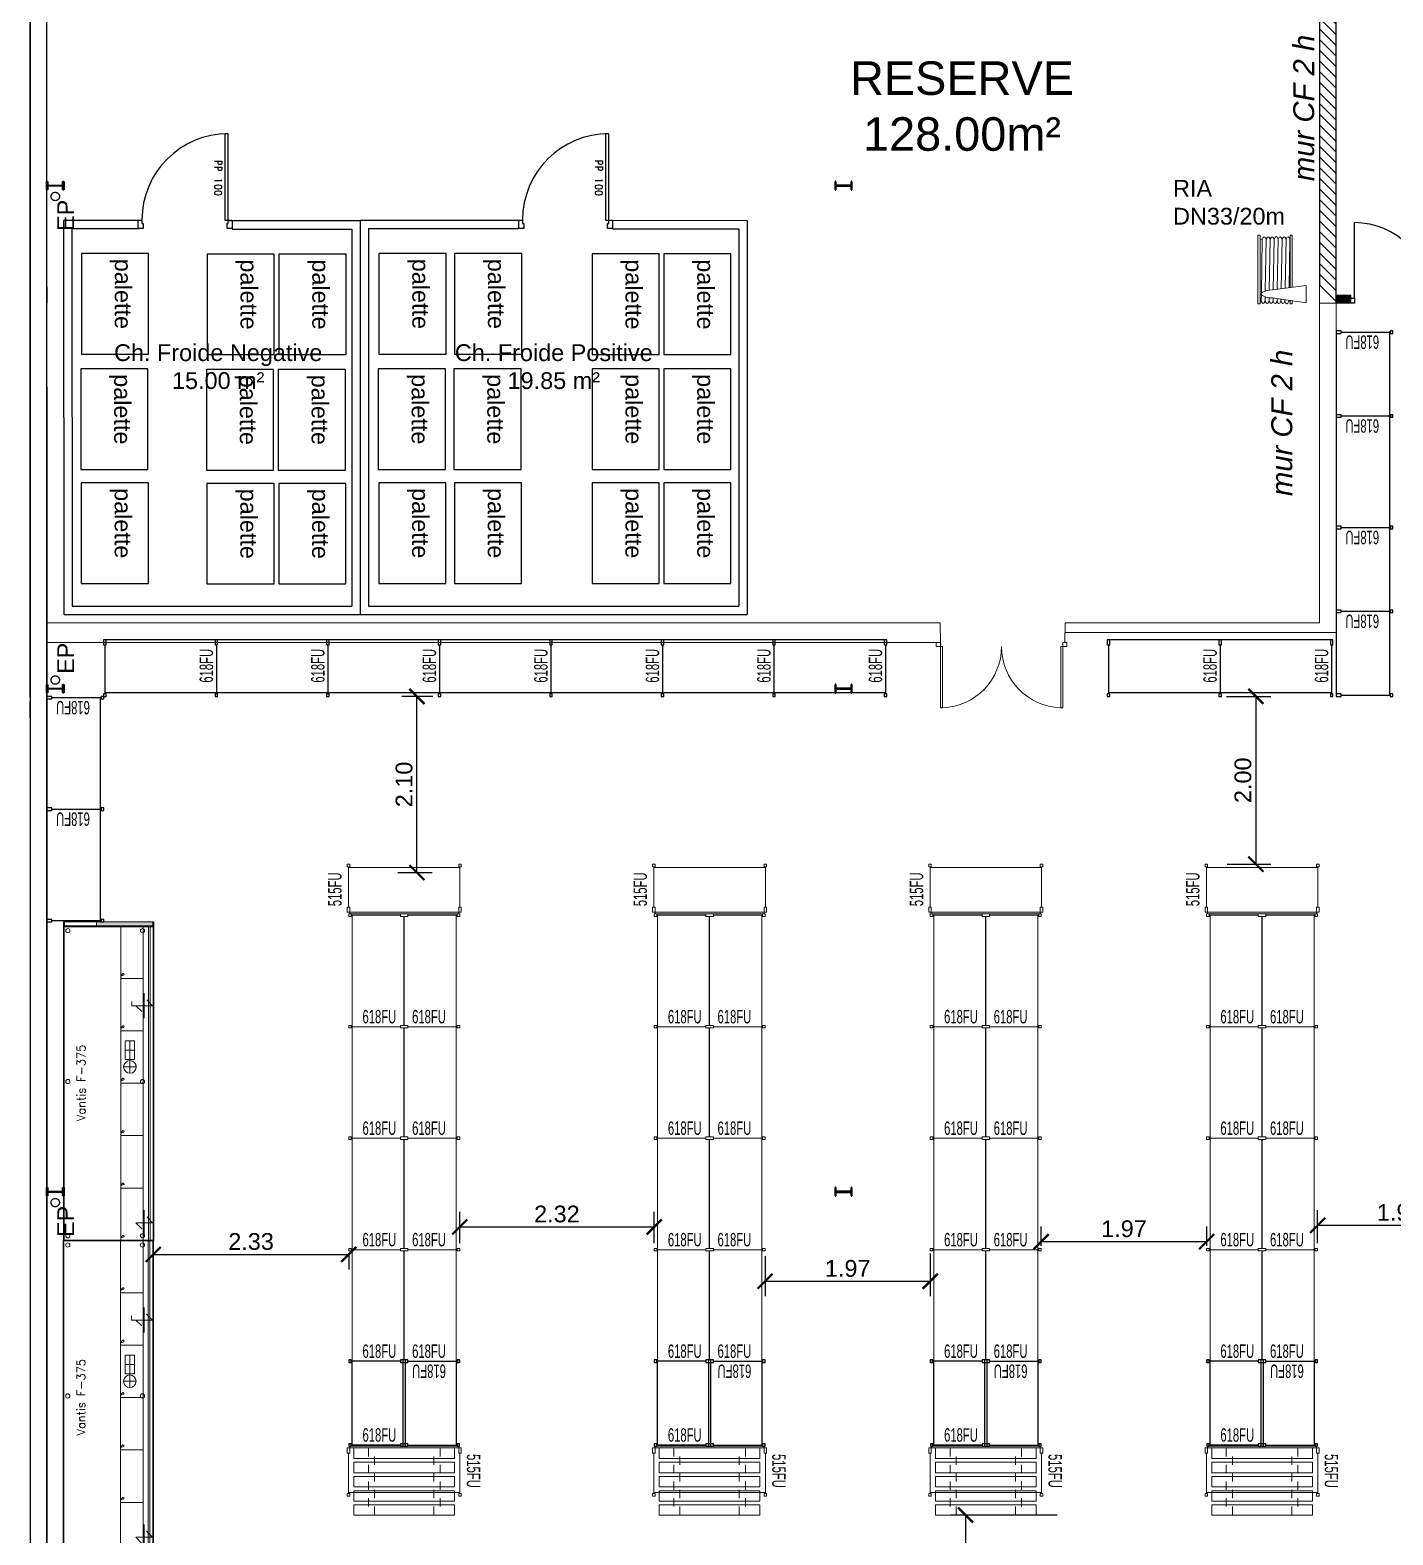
# Model space of a CAD drawing. Header units: millimetres. Extents: x 15590 to 15992, y 1055 to 1132.
# Drawn here: x 15702.33 to 15718.58, y 1092.16 to 1110.12 of the extents above; entities that cross this region are included whole.
import ezdxf
from ezdxf.enums import TextEntityAlignment as Align

# ---------------------------------------------------------------- set-up
doc = ezdxf.new("R2010")
doc.units = ezdxf.units.MM
doc.header["$MEASUREMENT"] = 0
doc.linetypes.add('CACHE2', pattern=[0.1875, 0.125, -0.0625])
doc.linetypes.add('Tirets', pattern=[0.004586, 0.002822, -0.001764])
doc.layers.get('0').update_dxf_attribs({"lineweight": 9})
for name, color, linetype in [('59', 7, 'Continuous'), ('EP', 7, 'Continuous'), ('FAMILLES', 8, 'Continuous'), ('frais', 5, 'Continuous'), ('GOND', 6, 'Continuous'), ('gondole', 6, 'Continuous'), ('Gondoles.VETTI', 7, 'Continuous'), ('Mobilier', 252, 'Continuous'), ('murs exterieurs.P', 7, 'Continuous'), ('murs interieurs.P', 7, 'Continuous'), ('objet', 7, 'Continuous'), ('palette', 8, 'Continuous'), ('structure', 7, 'Continuous'), ('surgeles', 4, 'Continuous'), ('texte.VETTI', 7, 'Continuous')]:
    doc.layers.add(name, color=color, linetype=linetype)
for name, color, linetype, lineweight in [('DM cloison', 7, 'Continuous', 9), ('DM Divers', 7, 'Continuous', 9), ('DM porte', 7, 'Continuous', 9), ('DM RIA', 7, 'Continuous', 9)]:
    doc.layers.add(name, color=color, linetype=linetype, lineweight=lineweight)
doc.styles.add('GENERATED_STYLE_2', font='')
doc.styles.add('GENERATED_STYLE_3', font='')
doc.styles.get("Standard").update_dxf_attribs({"font": 'swiss.ttf', "height": 0.2})
doc.styles.add('txt', font='txt_____.ttf', dxfattribs={"height": 0.2})
doc.styles.get('GENERATED_STYLE_2').set_extended_font_data('Arial Occidental')
doc.styles.get('GENERATED_STYLE_3').set_extended_font_data('Arial Occidental', italic=True)
doc.dimstyles.get("Standard").update_dxf_attribs({"dimtxt": 0.2, "dimasz": 0.18, "dimexe": 0.18, "dimexo": 0.0625, "dimgap": 0.05, "dimtad": 1, "dimzin": 4, "dimdsep": 46, "dimtxsty": 'Standard', "dimblk": 'ARCHTICK', "dimcen": 0.09, "dimadec": 0, "dimazin": 0, "dimtfac": 1, "dimtofl": 0, "dimtmove": 0, "dimatfit": 3, "dimfxl": 1, "dimtolj": 1, "dimtzin": 0, "dimarcsym": 0})

# ---------------------------------------------------------------- blocks, each defined once
blk = doc.blocks.new('*U48')
at = {"layer": 'DM cloison'}
blk.add_hatch(color=2, dxfattribs=at).paths.add_polyline_path([(0, 96), (0, 0), (177, 0), (177, 96)])
blk.add_lwpolyline([(0, 0), (177, 0), (177, 96), (0, 96)], close=True, dxfattribs=at)
blk = doc.blocks.new('M618FU-1330')
for points in [[(-0.637, 1.345), (-0.647, 1.345), (-0.647, 1.36), (-0.677, 1.36), (-0.677, 1.33), (-0.647, 1.33), (-0.647, 1.345), (-0.637, 1.345)], [(-0.06, 1.345), (-0.637, 1.345)], [(-0.636, 0.015), (-0.636, 1.345)], [(-0.637, 0.015), (-0.647, 0.015), (-0.647, 0.03), (-0.677, 0.03), (-0.677, 0), (-0.647, 0), (-0.647, 0.015), (-0.637, 0.015)], [(-0.06, 0.015), (-0.637, 0.015)]]:
    blk.add_lwpolyline(points)
for points in [[(-0.06, 1.33), (0, 1.33), (0, 1.36), (-0.06, 1.36)], [(-0.06, 0), (0, 0), (0, 0.03), (-0.06, 0.03)]]:
    blk.add_lwpolyline(points, close=True)
at = {"color": 7, "lineweight": 25}
blk.add_lwpolyline([(0, 0.03), (0, 1.33)], dxfattribs=at)
at = {"color": 151, "lineweight": 15, "width": 0.6}
blk.add_text('618FU', height=0.16, dxfattribs=at).set_placement((-0.11, 0.135), align=Align.MIDDLE_RIGHT)
blk = doc.blocks.new('A$C72C830AC')
at = {"layer": 'GOND', "color": 7, "lineweight": 25}
blk.add_lwpolyline([(0, 1.03), (0, 0.03)], dxfattribs=at)
at = {"layer": 'GOND'}
for points in [[(0.06, 1.03), (0, 1.03), (0, 1), (0.06, 1)], [(0.06, 0.03), (0, 0.03), (0, 0), (0.06, 0)]]:
    blk.add_lwpolyline(points, close=True, dxfattribs=at)
for points in [[(0.06, 1.015), (0.636, 1.015)], [(0.636, 1.015), (0.646, 1.015), (0.646, 1), (0.676, 1), (0.676, 1.03), (0.646, 1.03), (0.646, 1.015), (0.636, 1.015)], [(0.636, 1.015), (0.636, 0.015)], [(0.06, 0.015), (0.636, 0.015)], [(0.636, 0.015), (0.646, 0.015), (0.646, 0), (0.676, 0), (0.676, 0.03), (0.646, 0.03), (0.646, 0.015), (0.636, 0.015)]]:
    blk.add_lwpolyline(points, dxfattribs=at)
at = {"color": 151, "lineweight": 15, "width": 0.6}
blk.add_text('618FU', height=0.16, rotation=180, dxfattribs=at).set_placement((0.11, 0.895), align=Align.MIDDLE_RIGHT)
blk = doc.blocks.new('_ArchTick')
at = {"color": 0, "linetype": 'ByBlock', "const_width": 0.15}
blk.add_lwpolyline([(-0.5, -0.5), (0.5, 0.5)], dxfattribs=at)
blk = doc.blocks.new('*D188')
at = {"color": 0, "lineweight": -2, "transparency": 16777216}
for p, q in [((15707.133, 1102.168), (15706.762, 1102.168)), ((15706.942, 1100.066), (15706.942, 1102.168)), ((15706.713, 1100.066), (15707.122, 1100.066))]:
    blk.add_line(p, q, dxfattribs=at)
at = {"layer": 'DEFPOINTS', "color": 0, "transparency": 16777216}
for p in [(15706.942, 1102.168), (15707.195, 1102.168), (15706.65, 1100.066)]:
    blk.add_point(p, dxfattribs=at)
at = {"color": 0, "lineweight": -2, "transparency": 16777216, "xscale": 0.18, "yscale": 0.18, "zscale": 0.18}
for p, rotation in [((15706.942, 1102.168), 90), ((15706.942, 1100.066), 270)]:
    blk.add_blockref('_ArchTick', p, dxfattribs=dict(at, rotation=rotation))
at = {"color": 0, "transparency": 16777216, "insert": (15706.789, 1101.117), "char_height": 0.2, "attachment_point": 5, "rotation": 90}
blk.add_mtext('\\A1;2.10', dxfattribs=at)
blk = doc.blocks.new('*D193')
at = {"color": 0, "lineweight": -2, "transparency": 16777216}
for p, q in [((15716.598, 1102.168), (15717.126, 1102.168)), ((15716.946, 1102.168), (15716.946, 1100.166)), ((15716.606, 1100.166), (15717.126, 1100.166))]:
    blk.add_line(p, q, dxfattribs=at)
at = {"layer": 'DEFPOINTS', "color": 0, "transparency": 16777216}
for p in [(15716.535, 1102.168), (15716.544, 1100.166), (15716.946, 1100.166)]:
    blk.add_point(p, dxfattribs=at)
at = {"color": 0, "lineweight": -2, "transparency": 16777216, "xscale": 0.18, "yscale": 0.18, "zscale": 0.18}
for p, rotation in [((15716.946, 1102.168), 90), ((15716.946, 1100.166), 270)]:
    blk.add_blockref('_ArchTick', p, dxfattribs=dict(at, rotation=rotation))
at = {"color": 0, "transparency": 16777216, "insert": (15716.793, 1101.167), "char_height": 0.2, "attachment_point": 5, "rotation": 90}
blk.add_mtext('\\A1;2.00', dxfattribs=at)
blk = doc.blocks.new('PP100')
at = {"layer": '59', "color": 105, "linetype": 'Continuous'}
for p, q in [((107.5, 113), (103.5, 113)), ((103.5, 113), (103.5, 10)), ((107.5, 10), (107.5, 113)), ((0, 10), (4.5, 10)), ((0, 0), (0, 10)), ((6, 0), (0, 0)), ((4.5, 10), (4.5, 6)), ((4.5, 6), (6, 6)), ((6, 6), (6, 0)), ((103.5, 10), (107.5, 10)), ((106, 6), (107.5, 6)), ((106, 0), (106, 6)), ((112, 0), (106, 0)), ((107.5, 6), (107.5, 10)), ((107.5, 10), (112, 10)), ((112, 10), (112, 0))]:
    blk.add_line(p, q, dxfattribs=at)
for points in [[(91, 80.5, 0), (100, 80.5, 0), (100, 77.7, 0), (99.6, 76.8, 0), (99.2, 76.5, 0), (98.3, 76.2, 0), (97, 76.2, 0), (96.2, 76.5, 0), (95.7, 76.8, 0), (95.3, 77.7, 0), (95.3, 80.5, 0)], [(91, 73.3, 0), (100, 73.3, 0), (100, 70.5, 0), (99.6, 69.6, 0), (99.2, 69.3, 0), (98.3, 69, 0), (97, 69, 0), (96.2, 69.3, 0), (95.7, 69.6, 0), (95.3, 70.5, 0), (95.3, 73.3, 0)], [(98.7, 58.2, 0), (99.2, 57.6, 0), (100, 56.7, 0), (91, 56.7, 0)], [(100, 49.8, 0), (99.6, 50.7, 0), (98.3, 51.3, 0), (96.2, 51.7, 0), (94.9, 51.7, 0), (92.7, 51.3, 0), (91.4, 50.7, 0), (91, 49.8, 0), (91, 49.2, 0), (91.4, 48.3, 0), (92.7, 47.7, 0), (94.9, 47.4, 0), (96.2, 47.4, 0), (98.3, 47.7, 0), (99.6, 48.3, 0), (100, 49.2, 0), (100, 49.8, 0)], [(100, 42.6, 0), (99.6, 43.5, 0), (98.3, 44.1, 0), (96.2, 44.5, 0), (94.9, 44.5, 0), (92.7, 44.1, 0), (91.4, 43.5, 0), (91, 42.6, 0), (91, 42, 0), (91.4, 41.1, 0), (92.7, 40.5, 0), (94.9, 40.2, 0), (96.2, 40.2, 0), (98.3, 40.5, 0), (99.6, 41.1, 0), (100, 42, 0), (100, 42.6, 0)]]:
    blk.add_polyline3d(points, dxfattribs=at)
blk.add_arc((107.5, 10), 103, 90, 180, dxfattribs=at)
blk = doc.blocks.new('A$C0ED850CC')
at = {"layer": 'palette'}
blk.add_lwpolyline([(0, 0.8), (0, 0), (1.2, 0), (1.2, 0.8)], close=True, dxfattribs=at)
at = {"layer": 'palette', "insert": (0.063, 0.598), "char_height": 0.2, "width": 0.96772, "attachment_point": 1}
blk.add_mtext('palette', dxfattribs=at)
blk = doc.blocks.new('PALETTE')
at = {"layer": 'frais'}
blk.add_blockref('A$C0ED850CC', (-1.2, 0), dxfattribs=at)
blk = doc.blocks.new('VANTIS 375')
at = {"color": 4}
for p, q in [((-1.875, -1.07), (-1.875, 0)), ((-1.875, 0), (1.875, 0)), ((1.875, -1.07), (1.875, 0)), ((1.875, 0), (1.875, -1.07)), ((-1.875, -0.68), (1.875, -0.68)), ((-1.837, -0.711), (-1.846, -0.68)), ((-1.819, -0.701), (-1.846, -0.68)), ((-1.25, -0.68), (-1.25, -0.95)), ((-1.212, -0.711), (-1.221, -0.68)), ((-1.194, -0.701), (-1.221, -0.68)), ((-0.625, -0.68), (-0.625, -0.95)), ((-0.587, -0.711), (-0.596, -0.68)), ((-0.569, -0.701), (-0.596, -0.68)), ((0, -0.68), (0, -0.95)), ((0.038, -0.711), (0.029, -0.68)), ((0.056, -0.701), (0.029, -0.68)), ((0.195, -0.715), (0.195, -0.865)), ((0.625, -0.68), (0.625, -0.95)), ((0.663, -0.711), (0.654, -0.68)), ((0.681, -0.701), (0.654, -0.68)), ((1.25, -0.68), (1.25, -0.95)), ((1.288, -0.712), (1.279, -0.68)), ((1.306, -0.701), (1.279, -0.68)), ((-1.665, -0.861), (-1.736, -0.931)), ((-1.665, -0.96), (-1.665, -0.861)), ((0.12, -0.79), (0.27, -0.79)), ((0.395, -0.734), (0.282, -0.734)), ((0.282, -0.734), (0.282, -0.79)), ((0.282, -0.79), (0.282, -0.846)), ((0.282, -0.79), (0.395, -0.79)), ((0.282, -0.846), (0.395, -0.846)), ((0.507, -0.734), (0.395, -0.734)), ((0.395, -0.79), (0.395, -0.734)), ((0.395, -0.79), (0.507, -0.79)), ((0.395, -0.846), (0.395, -0.79)), ((0.507, -0.846), (0.395, -0.846)), ((0.507, -0.79), (0.507, -0.734)), ((0.507, -0.79), (0.507, -0.846)), ((0.925, -0.861), (0.854, -0.932)), ((0.925, -0.861), (0.925, -0.811)), ((0.925, -0.811), (0.975, -0.811)), ((0.925, -0.96), (0.925, -0.861)), ((-1.875, -0.95), (1.875, -0.95)), ((-1.875, -1.01), (1.875, -1.01)), ((-1.875, -1.03), (1.875, -1.03)), ((-1.875, -1.07), (1.875, -1.07)), ((-1.815, -0.96), (-1.515, -0.96)), ((-1.665, -0.96), (-1.665, -1.061)), ((-1.665, -1.061), (-1.594, -0.99)), ((0.775, -0.96), (1.075, -0.96)), ((0.925, -0.96), (0.925, -1.061)), ((0.925, -1.061), (0.996, -0.99))]:
    blk.add_line(p, q, dxfattribs=at)
at = {"color": 4, "lineweight": 30}
for p, q in [((-1.875, 0), (1.875, 0)), ((-1.875, -1.07), (-1.875, 0)), ((-1.875, 0), (-1.875, -1.07)), ((1.875, 0), (1.875, -1.07)), ((1.875, -1.07), (-1.875, -1.07))]:
    blk.add_line(p, q, dxfattribs=at)
at = {"color": 4}
for centre, radius in [((-1.82, -0.05), 0.025), ((0.02, -0.05), 0.025), ((1.82, -0.05), 0.025), ((0.195, -0.79), 0.075), ((-1.82, -0.94), 0.025), ((0.02, -0.94), 0.025), ((1.82, -0.94), 0.025)]:
    blk.add_circle(centre, radius, dxfattribs=at)
for centre in [(-1.826, -0.709), (-1.201, -0.709), (-0.576, -0.709), (0.049, -0.709), (0.674, -0.709), (1.299, -0.709)]:
    blk.add_arc(centre, 0.0108, 191.7205, 48.0082, dxfattribs=at)
at = {"color": 4, "lineweight": 5, "style": 'txt'}
blk.add_text('Vantis F-375', height=0.1, rotation=359.9954, dxfattribs=at).set_placement((0.004, -0.206), align=Align.MIDDLE)
blk = doc.blocks.new('JOUE VANTIS')
blk.add_hatch(color=4).paths.add_polyline_path([(-0.05, -0.68), (0, -0.68), (0, 0), (-0.05, 0)])
at = {"color": 4, "lineweight": 35}
for p, q in [((0, 0.39), (-0.05, 0.39)), ((-0.05, 0.39), (-0.05, -0.68)), ((-0.05, -0.68), (0, -0.68))]:
    blk.add_line(p, q, dxfattribs=at)
at = {"color": 4}
for p, q in [((0, -0.68), (0, 0.39)), ((0, 0), (-0.05, 0))]:
    blk.add_line(p, q, dxfattribs=at)
blk = doc.blocks.new('2P618X133')
at = {"color": 6}
for points in [[(-0.621, 1.345), (-0.631, 1.345), (-0.631, 1.36), (-0.662, 1.36), (-0.662, 1.33), (-0.631, 1.33), (-0.631, 1.345), (-0.621, 1.345)], [(-0.045, 1.345), (-0.621, 1.345)], [(-0.621, 0.015), (-0.621, 1.345)], [(0.045, 1.345), (0.621, 1.345)], [(0.621, 1.345), (0.631, 1.345), (0.631, 1.36), (0.662, 1.36), (0.662, 1.33), (0.631, 1.33), (0.631, 1.345), (0.621, 1.345)], [(0.621, 0.015), (0.621, 1.345)], [(-0.621, 0.015), (-0.631, 0.015), (-0.631, 0.03), (-0.662, 0.03), (-0.662, 0), (-0.631, 0), (-0.631, 0.015), (-0.621, 0.015)], [(-0.045, 0.015), (-0.621, 0.015)], [(0.045, 0.015), (0.621, 0.015)], [(0.621, 0.015), (0.631, 0.015), (0.631, 0.03), (0.662, 0.03), (0.662, 0), (0.631, 0), (0.631, 0.015), (0.621, 0.015)]]:
    blk.add_lwpolyline(points, dxfattribs=at)
for points in [[(-0.045, 1.33), (0.045, 1.33), (0.045, 1.36), (-0.045, 1.36)], [(-0.045, 0), (0.045, 0), (0.045, 0.03), (-0.045, 0.03)]]:
    blk.add_lwpolyline(points, close=True, dxfattribs=at)
at = {"color": 7, "lineweight": 25}
blk.add_lwpolyline([(0, 0.03), (0, 1.33)], dxfattribs=at)
blk.add_lwpolyline([(0, 0.03), (0, 1.33)], dxfattribs=at)
at = {"color": 151, "lineweight": 15, "width": 0.6}
for p in [(-0.095, 0.135), (0.497, 0.135)]:
    blk.add_text('618FU', height=0.16, dxfattribs=at).set_placement(p, align=Align.MIDDLE_RIGHT)
blk = doc.blocks.new('TG 515X133')
at = {"color": 6}
for p, q in [((-0.68, 0.02), (-0.68, 0.08)), ((-0.68, 0.08), (-0.65, 0.08)), ((-0.65, 0.02), (-0.68, 0.02)), ((-0.65, 0.08), (-0.65, 0.02)), ((-0.65, 0), (-0.65, 0.02)), ((-0.65, 0.02), (0.65, 0.02)), ((-0.65, 0), (0.65, 0)), ((0.68, 0.08), (0.65, 0.08)), ((0.65, 0.08), (0.65, 0.02)), ((0.65, 0.02), (0.68, 0.02)), ((0.65, 0.02), (0.65, 0)), ((0.68, 0.02), (0.68, 0.08))]:
    blk.add_line(p, q, dxfattribs=at)
for points in [[(-0.665, 0.5535), (-0.665, 0.5635), (-0.65, 0.5635), (-0.65, 0.5935), (-0.68, 0.5935), (-0.68, 0.5635), (-0.665, 0.5635), (-0.665, 0.5535)], [(-0.665, 0.08), (-0.665, 0.5535)], [(-0.665, 0.553), (0.665, 0.553)], [(0.665, 0.5535), (0.665, 0.5635), (0.68, 0.5635), (0.68, 0.5935), (0.65, 0.5935), (0.65, 0.5635), (0.665, 0.5635), (0.665, 0.5535)], [(0.665, 0.08), (0.665, 0.5535)]]:
    blk.add_lwpolyline(points, dxfattribs=at)
blk = doc.blocks.new('TG 515X133 1')
blk.add_blockref('TG 515X133', (0, 0))
at = {"color": 151, "lineweight": 15, "width": 0.6}
blk.add_text('515FU', height=0.16, rotation=90, dxfattribs=at).set_placement((-0.827, 0.495), align=Align.MIDDLE_RIGHT)
blk = doc.blocks.new('*U46')
at = {"layer": 'DM RIA', "color": 1, "linetype": 'Continuous'}
for p, q in [((704, 574), (-116, 574)), ((-116, 548), (-116, 574)), ((-116, 548), (704, 548)), ((-82, 536), (-82, 548)), ((704, 574), (704, 548)), ((704, 548), (704, 574)), ((-104, 0), (-45, 403)), ((-1, 534), (-82, 536)), ((-31, 488), (-82, 489)), ((-41, 441), (-82, 442)), ((-82, 442), (-82, 442)), ((-46, 394), (-82, 394)), ((655, 523), (8, 534)), ((655, 476), (38, 487)), ((655, 429), (47, 439)), ((51, 403), (104, 0)), ((655, 381), (53, 392)), ((655, 476), (655, 477)), ((-116, 165), (-116, 191)), ((-116, 191), (-116, 165)), ((-116, 191), (-76, 191)), ((-74, 206), (-83, 206)), ((-82, 347), (-82, 347)), ((-53, 347), (-82, 347)), ((-60, 300), (-82, 300)), ((-67, 253), (-82, 253)), ((-82, 191), (-82, 206)), ((656, 334), (59, 345)), ((655, 287), (65, 297)), ((655, 240), (71, 250)), ((654, 193), (78, 203)), ((79, 191), (704, 191)), ((655, 191), (655, 193)), ((704, 191), (704, 165)), ((704, 165), (704, 191)), ((-87, 165), (-116, 165)), ((-116, 165), (-80, 165)), ((-104, 0), (104, 0)), ((83, 165), (704, 165)), ((704, 165), (93, 165))]:
    blk.add_line(p, q, dxfattribs=at)
at = {"layer": 'DM RIA', "color": 1, "linetype": 'Continuous', "extrusion": (0, 0, -1)}
for centre, major_axis, start_param, end_param in [((537, 497), (121, 41), 5.930977, 6.635394), ((16, 512), (-128, 0), 5.586483, 6.979887), ((16, 465), (-128, 0), 5.586483, 6.979887), ((16, 418), (-128, 0), 5.586483, 6.979887), ((16, 371), (-128, 0), 5.586483, 6.979887), ((3, 365), (0, 170), 4.940257, 7.626113), ((556, 501), (128, -2), 5.58648, 6.97989), ((557, 454), (128, -2), 5.586496, 6.979875), ((557, 407), (128, -2), 5.586491, 6.97988), ((559, 360), (128, -2), 5.58648, 6.97989), ((15, 229), (-128, 0), 5.586483, 6.979887), ((16, 324), (-128, 0), 5.586483, 6.979887), ((16, 276), (-128, 0), 5.586483, 6.979887), ((556, 218), (128, -2), 5.58648, 6.97989), ((558, 312), (128, -2), 5.58648, 6.97989), ((557, 265), (128, -2), 5.586496, 6.979875)]:
    blk.add_ellipse(centre, major_axis=major_axis, ratio=0.287901, start_param=start_param, end_param=end_param, dxfattribs=at)
blk = doc.blocks.new('RIA 33 20')
at = {"layer": 'DM RIA', "insert": (-608, 627), "char_height": 200, "width": 2384.82, "attachment_point": 1}
blk.add_mtext('{\\fArial|b0|i0|c0|p34;\\C1;RIA\\PDN33/20m}', dxfattribs=at)
blk = doc.blocks.new('*D214')
at = {"color": 0, "lineweight": -2, "transparency": 16777216}
for p, q in [((15703.798, 1095.615), (15703.798, 1095.331)), ((15703.798, 1095.511), (15706.129, 1095.511)), ((15706.129, 1095.52), (15706.129, 1095.331))]:
    blk.add_line(p, q, dxfattribs=at)
at = {"layer": 'DEFPOINTS', "color": 0, "transparency": 16777216}
for p in [(15703.798, 1095.678), (15706.129, 1095.582), (15706.129, 1095.511)]:
    blk.add_point(p, dxfattribs=at)
at = {"color": 0, "lineweight": -2, "transparency": 16777216, "xscale": 0.18, "yscale": 0.18, "zscale": 0.18, "rotation": 180}
blk.add_blockref('_ArchTick', (15703.798, 1095.511), dxfattribs=at)
at = {"color": 0, "lineweight": -2, "transparency": 16777216, "xscale": 0.18, "yscale": 0.18, "zscale": 0.18}
blk.add_blockref('_ArchTick', (15706.129, 1095.511), dxfattribs=at)
at = {"color": 0, "transparency": 16777216, "insert": (15704.964, 1095.664), "char_height": 0.2, "attachment_point": 5}
blk.add_mtext('\\A1;2.33', dxfattribs=at)
blk = doc.blocks.new('*D215')
at = {"color": 0, "lineweight": -2, "transparency": 16777216}
for p, q in [((15707.452, 1095.645), (15707.452, 1096.019)), ((15709.771, 1095.645), (15709.771, 1096.019)), ((15707.452, 1095.839), (15709.771, 1095.839))]:
    blk.add_line(p, q, dxfattribs=at)
at = {"layer": 'DEFPOINTS', "color": 0, "transparency": 16777216}
for p in [(15709.771, 1095.839), (15707.452, 1095.582), (15709.771, 1095.582)]:
    blk.add_point(p, dxfattribs=at)
at = {"color": 0, "lineweight": -2, "transparency": 16777216, "xscale": 0.18, "yscale": 0.18, "zscale": 0.18, "rotation": 180}
blk.add_blockref('_ArchTick', (15707.452, 1095.839), dxfattribs=at)
at = {"color": 0, "lineweight": -2, "transparency": 16777216, "xscale": 0.18, "yscale": 0.18, "zscale": 0.18}
blk.add_blockref('_ArchTick', (15709.771, 1095.839), dxfattribs=at)
at = {"color": 0, "transparency": 16777216, "insert": (15708.611, 1095.992), "char_height": 0.2, "attachment_point": 5}
blk.add_mtext('\\A1;2.32', dxfattribs=at)
blk = doc.blocks.new('*D216')
at = {"color": 0, "lineweight": -2, "transparency": 16777216}
for p, q in [((15711.094, 1095.49), (15711.094, 1095.011)), ((15713.064, 1095.52), (15713.064, 1095.011)), ((15711.094, 1095.191), (15713.064, 1095.191))]:
    blk.add_line(p, q, dxfattribs=at)
at = {"layer": 'DEFPOINTS', "color": 0, "transparency": 16777216}
for p in [(15711.094, 1095.552), (15713.064, 1095.582), (15713.064, 1095.191)]:
    blk.add_point(p, dxfattribs=at)
at = {"color": 0, "lineweight": -2, "transparency": 16777216, "xscale": 0.18, "yscale": 0.18, "zscale": 0.18, "rotation": 180}
blk.add_blockref('_ArchTick', (15711.094, 1095.191), dxfattribs=at)
at = {"color": 0, "lineweight": -2, "transparency": 16777216, "xscale": 0.18, "yscale": 0.18, "zscale": 0.18}
blk.add_blockref('_ArchTick', (15713.064, 1095.191), dxfattribs=at)
at = {"color": 0, "transparency": 16777216, "insert": (15712.079, 1095.343), "char_height": 0.2, "attachment_point": 5}
blk.add_mtext('\\A1;1.97', dxfattribs=at)
blk = doc.blocks.new('*D217')
at = {"color": 0, "lineweight": -2, "transparency": 16777216}
for p, q in [((15714.387, 1095.615), (15714.387, 1095.843)), ((15716.36, 1095.615), (15716.36, 1095.843)), ((15714.387, 1095.663), (15716.36, 1095.663))]:
    blk.add_line(p, q, dxfattribs=at)
at = {"layer": 'DEFPOINTS', "color": 0, "transparency": 16777216}
for p in [(15714.387, 1095.552), (15716.36, 1095.663), (15716.36, 1095.552)]:
    blk.add_point(p, dxfattribs=at)
at = {"color": 0, "lineweight": -2, "transparency": 16777216, "xscale": 0.18, "yscale": 0.18, "zscale": 0.18, "rotation": 180}
blk.add_blockref('_ArchTick', (15714.387, 1095.663), dxfattribs=at)
at = {"color": 0, "lineweight": -2, "transparency": 16777216, "xscale": 0.18, "yscale": 0.18, "zscale": 0.18}
blk.add_blockref('_ArchTick', (15716.36, 1095.663), dxfattribs=at)
at = {"color": 0, "transparency": 16777216, "insert": (15715.374, 1095.816), "char_height": 0.2, "attachment_point": 5}
blk.add_mtext('\\A1;1.97', dxfattribs=at)
blk = doc.blocks.new('*D218')
at = {"color": 0, "lineweight": -2, "transparency": 16777216}
for p, q in [((15717.683, 1095.645), (15717.683, 1096.038)), ((15719.639, 1095.645), (15719.639, 1096.038)), ((15717.683, 1095.858), (15719.639, 1095.858))]:
    blk.add_line(p, q, dxfattribs=at)
at = {"layer": 'DEFPOINTS', "color": 0, "transparency": 16777216}
for p in [(15719.639, 1095.858), (15717.683, 1095.582), (15719.639, 1095.582)]:
    blk.add_point(p, dxfattribs=at)
at = {"color": 0, "lineweight": -2, "transparency": 16777216, "xscale": 0.18, "yscale": 0.18, "zscale": 0.18, "rotation": 180}
blk.add_blockref('_ArchTick', (15717.683, 1095.858), dxfattribs=at)
at = {"color": 0, "lineweight": -2, "transparency": 16777216, "xscale": 0.18, "yscale": 0.18, "zscale": 0.18}
blk.add_blockref('_ArchTick', (15719.639, 1095.858), dxfattribs=at)
at = {"color": 0, "transparency": 16777216, "insert": (15718.661, 1096.011), "char_height": 0.2, "attachment_point": 5}
blk.add_mtext('\\A1;1.96', dxfattribs=at)
blk = doc.blocks.new('*U16')
at = {"layer": 'DM porte'}
for p, q in [((0, 0), (-50, 0)), ((0, -50), (0, 0)), ((-1560, 0), (-1510, 0)), ((-1560, -50), (-1560, 0)), ((-1510, -50), (-1560, -50)), ((-1510, 0), (-1510, -50)), ((-1510, -15), (-1505, -15)), ((-1505, -25), (-1510, -25)), ((-1510, -50), (-1510, -780)), ((-1510, -50), (-1485, -50)), ((-1505, -15), (-1505, -25)), ((-1485, -50), (-1485, -780)), ((-75, -50), (-75, -780)), ((-50, -50), (-75, -50)), ((-50, -15), (-55, -15)), ((-55, -15), (-55, -25)), ((-55, -25), (-50, -25)), ((-50, 0), (-50, -50)), ((-50, -50), (-50, -780)), ((-50, -50), (0, -50)), ((-1485, -780), (-1510, -780)), ((-75, -780), (-50, -780))]:
    blk.add_line(p, q, dxfattribs=at)
for centre, start, end in [((-1510, -50), 271.9626, 0), ((-50, -50), 180, 268.0374)]:
    blk.add_arc(centre, 730, start, end, dxfattribs=at)
blk = doc.blocks.new('*D220')
at = {"color": 0, "lineweight": -2, "transparency": 16777216}
for p, q in [((15714.577, 1092.402), (15713.304, 1092.402)), ((15713.484, 1092.402), (15713.484, 1090.341)), ((15714.653, 1090.341), (15713.304, 1090.341))]:
    blk.add_line(p, q, dxfattribs=at)
at = {"layer": 'DEFPOINTS', "color": 0, "transparency": 16777216}
for p in [(15714.639, 1092.402), (15713.484, 1090.341), (15714.716, 1090.341)]:
    blk.add_point(p, dxfattribs=at)
at = {"color": 0, "lineweight": -2, "transparency": 16777216, "xscale": 0.18, "yscale": 0.18, "zscale": 0.18}
for p, rotation in [((15713.484, 1092.402), 90), ((15713.484, 1090.341), 270)]:
    blk.add_blockref('_ArchTick', p, dxfattribs=dict(at, rotation=rotation))
at = {"color": 0, "transparency": 16777216, "insert": (15713.331, 1091.372), "char_height": 0.2, "attachment_point": 5, "rotation": 90}
blk.add_mtext('\\A1;2.06', dxfattribs=at)
blk = doc.blocks.new('A$C29413FD8')
at = {"layer": 'Mobilier', "color": 34, "linetype": 'Continuous', "lineweight": 9}
for p, q in [((0.125, 1.2), (0, 1.2)), ((0, 1.2), (0, 0)), ((0.125, 1.2), (0.125, 0)), ((0.295, 1.2), (0.17, 1.2)), ((0.17, 1.2), (0.17, 0)), ((0.295, 1.2), (0.295, 0)), ((0.465, 1.2), (0.34, 1.2)), ((0.34, 1.2), (0.34, 0)), ((0.465, 1.2), (0.465, 0)), ((0.635, 1.2), (0.51, 1.2)), ((0.51, 1.2), (0.51, 0)), ((0.635, 1.2), (0.635, 0)), ((0.8, 1.2), (0.68, 1.2)), ((0.68, 1.2), (0.68, 0)), ((0.8, 0), (0.8, 1.2)), ((0, 0), (0.125, 0)), ((0.17, 0), (0.295, 0)), ((0.34, 0), (0.465, 0)), ((0.51, 0), (0.635, 0)), ((0.68, 0), (0.8, 0))]:
    blk.add_line(p, q, dxfattribs=at)
at = {"layer": 'Mobilier', "color": 34, "linetype": 'CACHE2', "lineweight": 9, "ltscale": 0.8}
for points in [[(0, 1.027), (0.8, 1.027), (0.8, 0.953), (0, 0.953)], [(0, 0.173), (0.8, 0.173), (0.8, 0.247), (0, 0.247)]]:
    blk.add_lwpolyline(points, close=True, dxfattribs=at)

msp = doc.modelspace()

# ---------------------------------------------------------------- hatches: boundary and pattern name
at = {"layer": 'murs interieurs.P', "linetype": 'Continuous', "ltscale": 1000}
h = msp.add_hatch(dxfattribs=at)
h.set_pattern_fill('BRIQUES_DE_PAREMENT_0005', color=256, scale=0.1, angle=90, style=0, pattern_type=2)
h.set_pattern_definition([(135, (15693.99056, 1074.65998), (-0.06363961, -0.06363961), [])])
h.paths.add_polyline_path([(15717.904, 1106.859), (15717.904, 1115.159), (15717.704, 1115.159), (15717.704, 1107.059)], flags=0)

# ---------------------------------------------------------------- linework, layer by layer
for p, q in [((15717.704, 1107.059), (15717.704, 1104.245)), ((15717.904, 1106.859), (15717.704, 1106.859)), ((15717.904, 1106.859), (15717.904, 1104.183)), ((15717.704, 1104.245), (15717.704, 1103.044)), ((15717.904, 1104.245), (15717.904, 1102.844)), ((15702.529, 1103.044), (15713.181, 1103.044)), ((15713.181, 1103.044), (15713.184, 1102.811)), ((15714.673, 1103.044), (15714.669, 1102.811)), ((15714.671, 1102.928), (15717.897, 1102.928)), ((15717.704, 1103.044), (15714.673, 1103.044)), ((15702.529, 1102.811), (15713.184, 1102.811))]:
    msp.add_line(p, q)
at = {"layer": 'EP', "linetype": 'Tirets', "ltscale": 1000}
for centre in [(15702.629, 1108.131), (15702.629, 1102.363), (15702.629, 1096.129)]:
    msp.add_circle(centre, 0.05, dxfattribs=at)
at = {"layer": 'Gondoles.VETTI', "linetype": 'Continuous', "ltscale": 1000}
for p, q in [((15702.529, 1105.86), (15702.529, 1071.28)), ((15702.529, 1071.28), (15702.529, 1105.86))]:
    msp.add_line(p, q, dxfattribs=at)
at = {"layer": 'murs exterieurs.P', "linetype": 'Continuous', "ltscale": 1000}
for p, q in [((15718.124, 1106.919), (15718.124, 1107.819)), ((15718.064, 1106.919), (15718.124, 1106.919)), ((15718.124, 1106.859), (15718.064, 1106.859)), ((15718.124, 1106.919), (15718.124, 1106.859))]:
    msp.add_line(p, q, dxfattribs=at)
at = {"layer": 'murs exterieurs.P', "linetype": 'Continuous', "ltscale": 1000, "flags": 128}
for points in [[(15702.329, 1115.159), (15702.329, 1070.51)], [(15702.529, 1070.51), (15702.529, 1115.159)]]:
    msp.add_lwpolyline(points, dxfattribs=at)
at = {"layer": 'murs exterieurs.P', "linetype": 'Continuous', "ltscale": 1000}
msp.add_arc((15718.124, 1106.919), 0.9, 0, 90, dxfattribs=at)
at = {"layer": 'murs interieurs.P', "linetype": 'Continuous', "ltscale": 1000, "flags": 128}
for points in [[(15717.704, 1115.159), (15717.704, 1107.059)], [(15717.904, 1106.859), (15717.904, 1115.159)], [(15702.329, 1102.16), (15702.329, 1111.762)], [(15702.529, 1107.059), (15702.529, 1106.859)], [(15702.329, 1101.906), (15702.329, 1102.106)]]:
    msp.add_lwpolyline(points, dxfattribs=at)
at = {"layer": 'structure', "color": 160, "linetype": 'Continuous', "lineweight": 35, "ltscale": 1000}
for p, q in [((15702.529, 1108.309), (15702.537, 1108.309)), ((15702.529, 1108.209), (15702.529, 1108.309)), ((15702.537, 1108.309), (15702.537, 1108.268)), ((15702.72, 1108.268), (15702.72, 1108.309)), ((15702.72, 1108.309), (15702.729, 1108.309)), ((15702.729, 1108.309), (15702.729, 1108.209)), ((15711.937, 1108.309), (15711.929, 1108.309)), ((15711.929, 1108.309), (15711.929, 1108.209)), ((15711.937, 1108.268), (15711.937, 1108.309)), ((15712.129, 1108.309), (15712.12, 1108.309)), ((15712.12, 1108.309), (15712.12, 1108.268)), ((15712.129, 1108.209), (15712.129, 1108.309)), ((15702.537, 1108.209), (15702.529, 1108.209)), ((15702.537, 1108.251), (15702.537, 1108.209)), ((15702.543, 1108.262), (15702.715, 1108.262)), ((15702.715, 1108.256), (15702.543, 1108.256)), ((15702.72, 1108.209), (15702.72, 1108.251)), ((15702.729, 1108.209), (15702.72, 1108.209)), ((15711.929, 1108.209), (15711.937, 1108.209)), ((15711.937, 1108.209), (15711.937, 1108.251)), ((15712.114, 1108.262), (15711.943, 1108.262)), ((15711.943, 1108.256), (15712.114, 1108.256)), ((15712.12, 1108.251), (15712.12, 1108.209)), ((15712.12, 1108.209), (15712.129, 1108.209)), ((15702.529, 1102.308), (15702.537, 1102.308)), ((15702.529, 1102.208), (15702.529, 1102.308)), ((15702.537, 1102.208), (15702.529, 1102.208)), ((15702.537, 1102.308), (15702.537, 1102.267)), ((15702.537, 1102.25), (15702.537, 1102.208)), ((15702.543, 1102.261), (15702.715, 1102.261)), ((15702.715, 1102.256), (15702.543, 1102.256)), ((15702.72, 1102.267), (15702.72, 1102.308)), ((15702.72, 1102.308), (15702.729, 1102.308)), ((15702.72, 1102.208), (15702.72, 1102.25)), ((15702.729, 1102.208), (15702.72, 1102.208)), ((15702.729, 1102.308), (15702.729, 1102.208)), ((15711.937, 1102.308), (15711.929, 1102.308)), ((15711.929, 1102.308), (15711.929, 1102.208)), ((15711.929, 1102.208), (15711.937, 1102.208)), ((15711.937, 1102.267), (15711.937, 1102.308)), ((15711.937, 1102.208), (15711.937, 1102.25)), ((15712.114, 1102.261), (15711.943, 1102.261)), ((15711.943, 1102.256), (15712.114, 1102.256)), ((15712.129, 1102.308), (15712.12, 1102.308)), ((15712.12, 1102.308), (15712.12, 1102.267)), ((15712.12, 1102.25), (15712.12, 1102.208)), ((15712.12, 1102.208), (15712.129, 1102.208)), ((15712.129, 1102.208), (15712.129, 1102.308)), ((15702.529, 1096.308), (15702.537, 1096.308)), ((15702.529, 1096.208), (15702.529, 1096.308)), ((15702.537, 1096.308), (15702.537, 1096.266)), ((15702.543, 1096.26), (15702.715, 1096.26)), ((15702.715, 1096.255), (15702.543, 1096.255)), ((15702.72, 1096.266), (15702.72, 1096.308)), ((15702.72, 1096.308), (15702.729, 1096.308)), ((15702.729, 1096.308), (15702.729, 1096.208)), ((15711.937, 1096.308), (15711.929, 1096.308)), ((15711.929, 1096.308), (15711.929, 1096.208)), ((15711.937, 1096.266), (15711.937, 1096.308)), ((15712.114, 1096.26), (15711.943, 1096.26)), ((15712.114, 1096.26), (15711.943, 1096.26)), ((15711.943, 1096.255), (15712.114, 1096.255)), ((15711.943, 1096.255), (15712.114, 1096.255)), ((15712.129, 1096.308), (15712.12, 1096.308)), ((15712.12, 1096.308), (15712.12, 1096.266)), ((15712.129, 1096.208), (15712.129, 1096.308)), ((15702.537, 1096.208), (15702.529, 1096.208)), ((15702.537, 1096.249), (15702.537, 1096.208)), ((15702.72, 1096.208), (15702.72, 1096.249)), ((15702.729, 1096.208), (15702.72, 1096.208)), ((15711.929, 1096.208), (15711.937, 1096.208)), ((15711.937, 1096.208), (15711.937, 1096.249)), ((15712.12, 1096.249), (15712.12, 1096.208)), ((15712.12, 1096.208), (15712.129, 1096.208))]:
    msp.add_line(p, q, dxfattribs=at)
for centre, start, end in [((15702.543, 1108.268), 180, 270), ((15702.543, 1108.251), 90, 180), ((15702.715, 1108.268), 270, 0), ((15702.715, 1108.251), 0, 90), ((15711.943, 1108.268), 180, 270), ((15711.943, 1108.251), 90, 180), ((15712.114, 1108.268), 270, 0), ((15712.114, 1108.251), 0, 90), ((15702.543, 1102.267), 180, 270), ((15702.543, 1102.25), 90, 180), ((15702.715, 1102.267), 270, 0), ((15702.715, 1102.25), 0, 90), ((15711.943, 1102.267), 180, 270), ((15711.943, 1102.25), 90, 180), ((15712.114, 1102.267), 270, 0), ((15712.114, 1102.25), 0, 90), ((15702.543, 1096.266), 180, 270), ((15702.543, 1096.249), 90, 180), ((15702.715, 1096.266), 270, 0), ((15702.715, 1096.249), 0, 90), ((15711.943, 1096.266), 180, 270), ((15711.943, 1096.249), 90, 180), ((15712.114, 1096.266), 270, 0), ((15712.114, 1096.249), 0, 90)]:
    msp.add_arc(centre, 0.0056, start, end, dxfattribs=at)
at = {"layer": 'surgeles'}
for p, q in [((15702.728, 1107.849), (15703.617, 1107.849)), ((15702.728, 1107.842), (15702.729, 1103.144)), ((15702.828, 1107.749), (15703.617, 1107.749)), ((15702.828, 1107.749), (15702.829, 1103.244)), ((15704.692, 1107.843), (15706.265, 1107.843)), ((15704.737, 1107.743), (15706.165, 1107.743)), ((15706.165, 1107.743), (15706.166, 1103.245)), ((15706.265, 1107.843), (15706.266, 1103.302)), ((15702.729, 1103.144), (15706.266, 1103.145)), ((15702.829, 1103.244), (15706.166, 1103.245))]:
    msp.add_line(p, q, dxfattribs=at)
at = {"layer": 'surgeles', "color": 5}
for p, q in [((15706.265, 1107.85), (15708.156, 1107.85)), ((15706.265, 1107.85), (15706.266, 1103.144)), ((15706.365, 1107.75), (15708.156, 1107.75)), ((15706.365, 1107.75), (15706.366, 1103.244)), ((15709.276, 1107.85), (15710.879, 1107.844)), ((15709.276, 1107.744), (15710.779, 1107.744)), ((15710.779, 1107.744), (15710.78, 1103.244)), ((15710.879, 1107.844), (15710.88, 1103.144)), ((15706.266, 1103.144), (15710.88, 1103.144)), ((15706.366, 1103.244), (15710.78, 1103.244))]:
    msp.add_line(p, q, dxfattribs=at)

# ---------------------------------------------------------------- block references
for name, p in [('TG 515X133 1', (15706.79, 1099.572)), ('TG 515X133 1', (15710.432, 1099.572)), ('TG 515X133 1', (15713.726, 1099.572)), ('TG 515X133 1', (15717.021, 1099.572)), ('2P618X133', (15706.79, 1098.212)), ('2P618X133', (15710.432, 1098.212)), ('2P618X133', (15713.726, 1098.212)), ('2P618X133', (15717.021, 1098.212)), ('2P618X133', (15706.79, 1096.882)), ('2P618X133', (15710.432, 1096.882)), ('2P618X133', (15713.726, 1096.882)), ('2P618X133', (15717.021, 1096.882)), ('2P618X133', (15706.79, 1095.552)), ('2P618X133', (15710.432, 1095.552)), ('2P618X133', (15713.726, 1095.552)), ('2P618X133', (15717.021, 1095.552)), ('2P618X133', (15706.79, 1094.222)), ('2P618X133', (15710.432, 1094.222)), ('2P618X133', (15713.726, 1094.222)), ('2P618X133', (15717.021, 1094.222))]:
    msp.add_blockref(name, p)
for name, p, rotation in [('VANTIS 375', (15702.729, 1097.553), 90), ('JOUE VANTIS', (15703.119, 1099.478), 90), ('VANTIS 375', (15702.728, 1093.803), 90), ('TG 515X133 1', (15706.79, 1093.222), 180), ('A$C29413FD8', (15706.19, 1093.202), 269.9999999999999), ('TG 515X133 1', (15710.432, 1093.222), 180), ('A$C29413FD8', (15709.832, 1093.202), 269.9999999999999), ('TG 515X133 1', (15713.726, 1093.222), 180), ('A$C29413FD8', (15713.126, 1093.202), 269.9999999999999), ('TG 515X133 1', (15717.021, 1093.222), 180), ('A$C29413FD8', (15716.421, 1093.202), 269.9999999999999)]:
    msp.add_blockref(name, p, dxfattribs=dict(rotation=rotation))
at = {"layer": 'DM cloison', "xscale": 0.001, "yscale": 0.001, "zscale": 0.001}
for name, p in [('RIA 33 20', (15716.567, 1107.702)), ('*U48', (15717.904, 1106.859)), ('*U16', (15714.694, 1102.811))]:
    msp.add_blockref(name, p, dxfattribs=at)
at = {"layer": 'DM cloison', "xscale": 0.001, "yscale": 0.001, "zscale": 0.001, "rotation": 90}
msp.add_blockref('*U46', (15717.546, 1106.965), dxfattribs=at)
at = {"layer": 'FAMILLES', "color": 5}
for p in [(15717.904, 1105.498), (15717.904, 1103.168), (15717.904, 1102.168), (15706.775, 1093.222), (15710.417, 1093.222), (15713.711, 1093.222), (15717.006, 1093.222)]:
    msp.add_blockref('A$C72C830AC', p, dxfattribs=at)
at = {"layer": 'FAMILLES', "color": 5, "rotation": 180}
for p in [(15706.805, 1094.252), (15710.447, 1094.252), (15713.741, 1094.252), (15717.036, 1094.252)]:
    msp.add_blockref('A$C72C830AC', p, dxfattribs=at)
at = {"layer": 'gondole'}
for p, rotation in [((15717.904, 1105.528), 180), ((15704.565, 1102.844), 90), ((15705.895, 1102.844), 90), ((15707.225, 1102.844), 90), ((15708.555, 1102.844), 90), ((15709.885, 1102.844), 90), ((15711.215, 1102.844), 90), ((15712.545, 1102.844), 90), ((15716.535, 1102.844), 90), ((15717.865, 1102.844), 90), ((15702.529, 1102.168), 180), ((15702.529, 1100.838), 180)]:
    msp.add_blockref('M618FU-1330', p, dxfattribs=dict(at, rotation=rotation))
at = {"layer": 'objet', "rotation": 269.9999999999999}
for p in [(15702.941, 1106.251), (15704.44, 1106.244), (15705.296, 1106.244), (15706.489, 1106.251), (15707.391, 1106.251), (15709.031, 1106.245), (15709.886, 1106.245), (15702.933, 1104.874), (15704.432, 1104.868), (15705.288, 1104.868), (15706.481, 1104.875), (15707.383, 1104.875), (15709.031, 1104.875), (15709.886, 1104.875), (15702.939, 1103.515), (15704.438, 1103.509), (15705.294, 1103.509), (15706.486, 1103.516), (15707.389, 1103.516), (15709.031, 1103.516), (15709.886, 1103.516)]:
    msp.add_blockref('PALETTE', p, dxfattribs=at)
at = {"layer": 'surgeles', "xscale": 0.00999999999839929, "yscale": 0.00999999999839929, "zscale": 0.00999999999839929}
msp.add_blockref('PP100', (15703.617, 1107.749), dxfattribs=at)
at = {"layer": 'surgeles', "color": 5, "xscale": 0.00999999999839929, "yscale": 0.00999999999839929, "zscale": 0.00999999999839929}
msp.add_blockref('PP100', (15708.156, 1107.75), dxfattribs=at)

# ---------------------------------------------------------------- texts
at = {"layer": 'DM Divers', "width": 3.36104, "attachment_point": 2}
for s, insert, char_height in [('{\\C1;RESERVE\\P128.00m²}', (15713.442, 1109.743), 0.4), ('{\\C1;Ch. Froide Negative\\P15.00 m²}', (15704.572, 1106.368), 0.2), ('{\\C1;Ch. Froide Positive\\P19.85 m²}', (15708.574, 1106.368), 0.2)]:
    msp.add_mtext(s, dxfattribs=dict(at, insert=insert, char_height=char_height))
at = {"layer": 'EP', "linetype": 'Continuous', "char_height": 0.2, "attachment_point": 5, "rotation": 90, "style": 'GENERATED_STYLE_2'}
for insert in [(15702.753, 1107.906), (15702.753, 1102.622), (15702.753, 1095.905)]:
    msp.add_mtext('{EP}', dxfattribs=dict(at, insert=insert))
at = {"layer": 'texte.VETTI', "linetype": 'Continuous', "char_height": 0.25, "attachment_point": 5, "rotation": 90, "style": 'GENERATED_STYLE_3'}
for insert in [(15717.519, 1109.187), (15717.257, 1105.43)]:
    msp.add_mtext('{mur CF 2 h}', dxfattribs=dict(at, insert=insert))

# ---------------------------------------------------------------- dimensions: what is measured, and where the dimension line sits
for base, p1, p2, picture, middle in [((15706.942, 1102.168), (15706.65, 1100.066), (15707.195, 1102.168), '*D188', (15706.789, 1101.117)), ((15716.946, 1100.166), (15716.535, 1102.168), (15716.544, 1100.166), '*D193', (15716.793, 1101.167)), ((15713.484, 1090.341), (15714.639, 1092.402), (15714.716, 1090.341), '*D220', (15713.331, 1091.372))]:
    dim = msp.add_linear_dim(base=base, p1=p1, p2=p2, angle=90, dimstyle='Standard')
    dim.commit()
    dim.dimension.update_dxf_attribs({"geometry": picture, "text_midpoint": middle})
for base, p1, p2, picture, middle in [((15709.771, 1095.839), (15707.452, 1095.582), (15709.771, 1095.582), '*D215', (15708.611, 1095.992)), ((15719.639, 1095.858), (15717.683, 1095.582), (15719.639, 1095.582), '*D218', (15718.661, 1096.011)), ((15716.36, 1095.663), (15714.387, 1095.552), (15716.36, 1095.552), '*D217', (15715.374, 1095.816)), ((15706.129, 1095.511), (15703.798, 1095.678), (15706.129, 1095.582), '*D214', (15704.964, 1095.664)), ((15713.064, 1095.191), (15711.094, 1095.552), (15713.064, 1095.582), '*D216', (15712.079, 1095.343))]:
    dim = msp.add_linear_dim(base=base, p1=p1, p2=p2, dimstyle='Standard')
    dim.commit()
    dim.dimension.update_dxf_attribs({"geometry": picture, "text_midpoint": middle})

doc.saveas('drawing.dxf')
